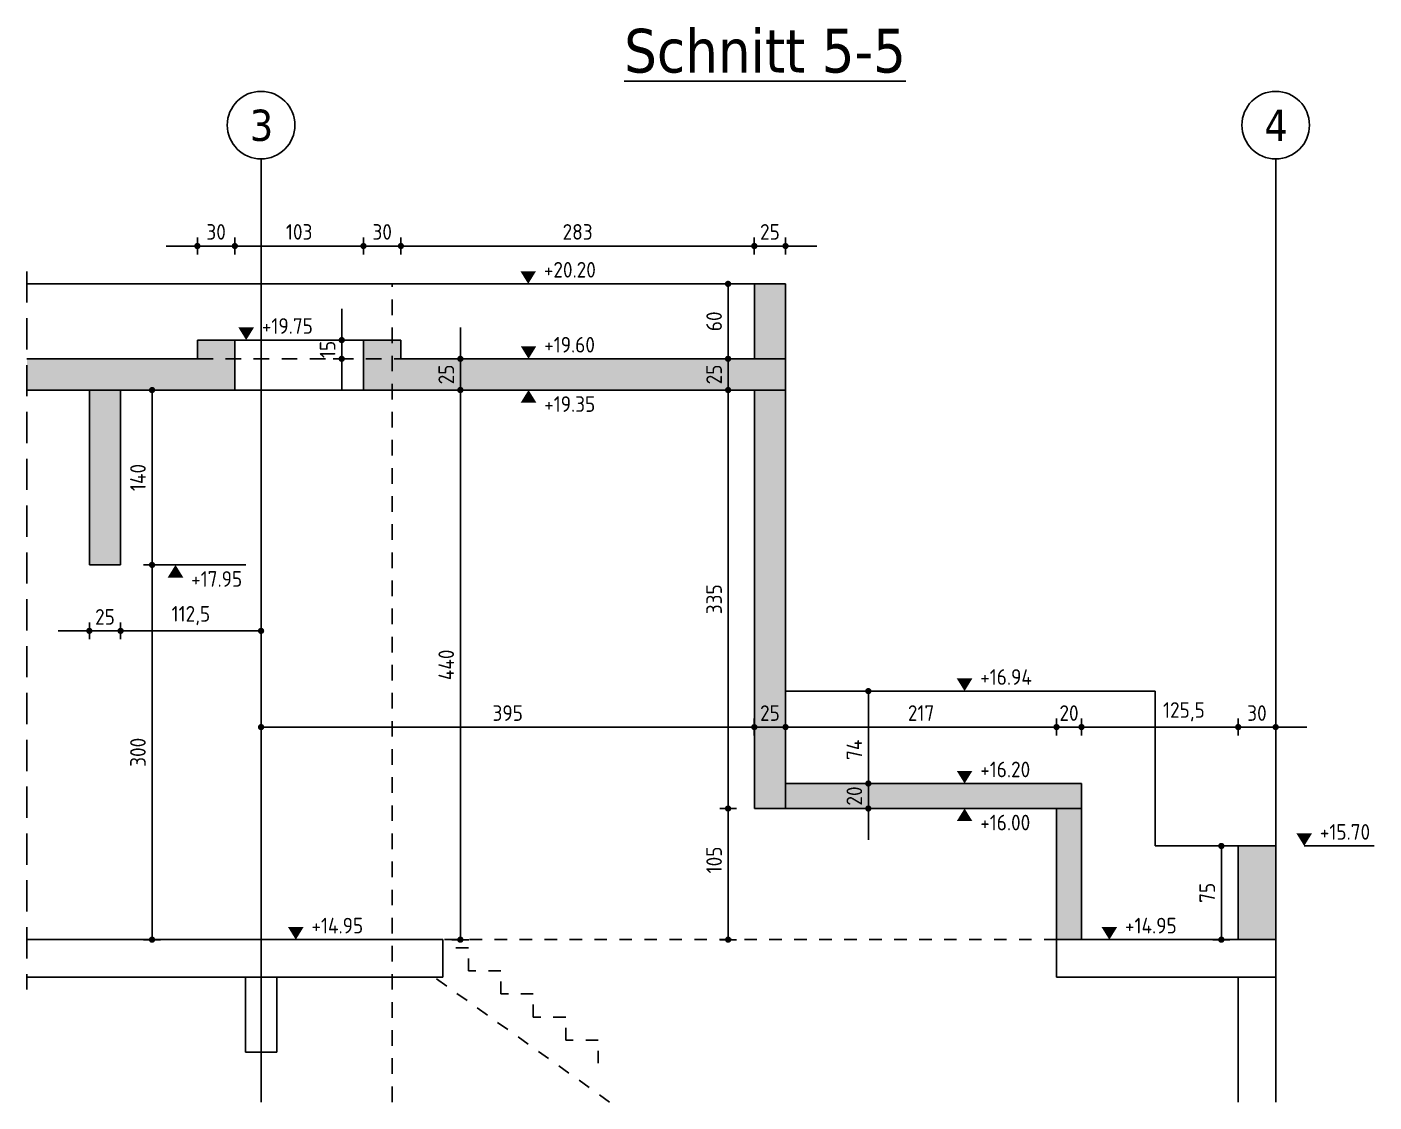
# Model space of a CAD drawing. Extents: x 21.6 to 105.5, y -19 to 78.7.
# Drawn here: x 82.36 to 93.14, y 34 to 42.61 of the extents above; entities that cross this region are included whole.
import ezdxf

# ---------------------------------------------------------------- set-up
doc = ezdxf.new("R2010")
doc.units = 0
doc.header["$LTSCALE"] = 0.5
for name, pattern in [('AUSGEZOGEN', [1000.01, 1000, 0.01]), ('DASHED', [0.75, 0.5, -0.25]), ('DOT', [0.175, 0.05, -0.125]), ('HIDDEN', [0.375, 0.25, -0.125]), ('PUNKT', [0.175, 0.05, -0.125])]:
    doc.linetypes.add(name, pattern=pattern)
for name, color, linetype in [('ACHSEN', 7, 'Continuous'), ('AFU', 7, 'Continuous'), ('BETON', 7, 'Continuous'), ('DRUEBER', 7, 'Continuous'), ('grau_mittel', 7, 'Continuous'), ('HILFE', 7, 'Continuous'), ('koten', 7, 'Continuous'), ('MASSE', 7, 'Continuous'), ('OBJEKT', 7, 'Continuous'), ('SFP_Achsen', 7, 'Continuous'), ('TEXT', 7, 'Continuous'), ('VERDECKT', 7, 'Continuous')]:
    doc.layers.add(name, color=color, linetype=linetype)
doc.styles.add('helv', font='tahoma.ttf')
doc.styles.add('txt', font='isocp.shx')
doc.linetypes.add('AFU_50K', pattern='A,0.15,["/",Standard,S=0.2,R=0,X=-0.01,Y=-0.1],0.07,["/",Standard,S=0.2,R=0,X=-0.01,Y=-0.1],0.15', length=0.37)
doc.dimstyles.new('DOT_I', dxfattribs={"dimscale": 0.5, "dimtxt": 0.25, "dimasz": 0.25, "dimexe": 0.1, "dimexo": 0.3, "dimgap": 0.1, "dimtad": 1, "dimdec": 3, "dimzin": 3, "dimtxsty": 'txt', "dimblk": 'DOT', "dimblk1": 'DOT', "dimblk2": 'DOT', "dimsah": 1, "dimcen": 0.1, "dimse1": 1, "dimse2": 1, "dimazin": 0, "dimtfac": 1, "dimtdec": 4, "dimtix": 1, "dimtmove": 2, "dimatfit": 3, "dimfxl": 0, "dimtvp": 1, "dimtolj": 1, "dimtzin": 0, "dimarcsym": 0})

# ---------------------------------------------------------------- blocks, each defined once
blk = doc.blocks.new('OKRD_O')
at = {"color": 0, "linetype": 'ByBlock'}
blk.add_solid([(-0.125, 0.202), (0.125, 0.202), (0, 0)], dxfattribs=at)
at = {"color": 0, "linetype": 'ByBlock', "style": 'txt'}
blk.add_attdef('OKRD', (0.25, 0.1), '', height=0.25, dxfattribs=at)
blk = doc.blocks.new('OKRD_U')
at = {"color": 0, "linetype": 'ByBlock'}
blk.add_solid([(-0.125, -0.202), (0.125, -0.202), (0, 0)], dxfattribs=at)
at = {"color": 0, "linetype": 'ByBlock', "style": 'txt'}
blk.add_attdef('OKRD', (0.25, -0.35), '', height=0.25, dxfattribs=at)
blk = doc.blocks.new('DOT')
at = {"layer": 'MASSE', "color": 7, "linetype": 'Continuous'}
for p, q in [((0, 0), (-1, 0)), ((0, 0.54), (0, -0.54))]:
    blk.add_line(p, q, dxfattribs=at)
at = {"layer": 'MASSE', "color": 7, "linetype": 'Continuous', "const_width": 0.2}
blk.add_lwpolyline([(-0.1, 0, 1), (0.1, 0, 1)], format="xyb", close=True, dxfattribs=at)
blk = doc.blocks.new('*D23')
at = {"layer": 'DEFPOINTS', "color": 0, "linetype": 'AUSGEZOGEN', "transparency": 16777216}
for p in [(88.181, 37.004), (88.181, 37.004), (88.431, 37.004)]:
    blk.add_point(p, dxfattribs=at)
at = {"layer": 'MASSE', "color": 0, "linetype": 'AUSGEZOGEN', "lineweight": -2, "transparency": 16777216}
for p, q in [((88.056, 37.004), (87.931, 37.004)), ((88.431, 37.004), (88.181, 37.004)), ((88.556, 37.004), (88.681, 37.004))]:
    blk.add_line(p, q, dxfattribs=at)
at = {"layer": 'MASSE', "color": 0, "linetype": 'AUSGEZOGEN', "lineweight": -2, "transparency": 16777216, "xscale": 0.125, "yscale": 0.125, "zscale": 0.125}
blk.add_blockref('DOT', (88.181, 37.004), dxfattribs=at)
at = {"layer": 'MASSE', "color": 0, "linetype": 'AUSGEZOGEN', "lineweight": -2, "transparency": 16777216, "xscale": 0.125, "yscale": 0.125, "zscale": 0.125, "rotation": 180}
blk.add_blockref('DOT', (88.431, 37.004), dxfattribs=at)
at = {"layer": 'MASSE', "color": 0, "linetype": 'AUSGEZOGEN', "transparency": 16777216, "insert": (88.306, 37.116), "char_height": 0.125, "attachment_point": 5, "style": 'txt'}
blk.add_mtext('\\A1;25', dxfattribs=at)
blk = doc.blocks.new('*D24')
at = {"layer": 'DEFPOINTS', "color": 0, "linetype": 'AUSGEZOGEN', "transparency": 16777216}
for p in [(84.231, 37.004), (88.181, 37.004), (88.181, 37.004)]:
    blk.add_point(p, dxfattribs=at)
at = {"layer": 'MASSE', "color": 0, "linetype": 'AUSGEZOGEN', "lineweight": -2, "transparency": 16777216}
blk.add_line((84.356, 37.004), (88.056, 37.004), dxfattribs=at)
at = {"layer": 'MASSE', "color": 0, "linetype": 'AUSGEZOGEN', "lineweight": -2, "transparency": 16777216, "xscale": 0.125, "yscale": 0.125, "zscale": 0.125, "rotation": 180}
blk.add_blockref('DOT', (84.231, 37.004), dxfattribs=at)
at = {"layer": 'MASSE', "color": 0, "linetype": 'AUSGEZOGEN', "lineweight": -2, "transparency": 16777216, "xscale": 0.125, "yscale": 0.125, "zscale": 0.125}
blk.add_blockref('DOT', (88.181, 37.004), dxfattribs=at)
at = {"layer": 'MASSE', "color": 0, "linetype": 'AUSGEZOGEN', "transparency": 16777216, "insert": (86.206, 37.116), "char_height": 0.125, "attachment_point": 5, "style": 'txt'}
blk.add_mtext('\\A1;395', dxfattribs=at)
blk = doc.blocks.new('*D25')
at = {"layer": 'DEFPOINTS', "color": 0, "linetype": 'AUSGEZOGEN', "transparency": 16777216}
for p in [(92.056, 37.004), (92.056, 37.004), (92.356, 37.004)]:
    blk.add_point(p, dxfattribs=at)
at = {"layer": 'MASSE', "color": 0, "linetype": 'AUSGEZOGEN', "lineweight": -2, "transparency": 16777216}
for p, q in [((91.931, 37.004), (91.806, 37.004)), ((92.356, 37.004), (92.056, 37.004)), ((92.481, 37.004), (92.606, 37.004))]:
    blk.add_line(p, q, dxfattribs=at)
at = {"layer": 'MASSE', "color": 0, "linetype": 'AUSGEZOGEN', "lineweight": -2, "transparency": 16777216, "xscale": 0.125, "yscale": 0.125, "zscale": 0.125}
blk.add_blockref('DOT', (92.056, 37.004), dxfattribs=at)
at = {"layer": 'MASSE', "color": 0, "linetype": 'AUSGEZOGEN', "lineweight": -2, "transparency": 16777216, "xscale": 0.125, "yscale": 0.125, "zscale": 0.125, "rotation": 180}
blk.add_blockref('DOT', (92.356, 37.004), dxfattribs=at)
at = {"layer": 'MASSE', "color": 0, "linetype": 'AUSGEZOGEN', "transparency": 16777216, "insert": (92.206, 37.116), "char_height": 0.125, "attachment_point": 5, "style": 'txt'}
blk.add_mtext('\\A1;30', dxfattribs=at)
blk = doc.blocks.new('*D26')
at = {"layer": 'DEFPOINTS', "color": 0, "linetype": 'AUSGEZOGEN', "transparency": 16777216}
for p in [(85.827, 39.952), (85.827, 39.952), (85.827, 39.702)]:
    blk.add_point(p, dxfattribs=at)
at = {"layer": 'MASSE', "color": 0, "linetype": 'AUSGEZOGEN', "lineweight": -2, "transparency": 16777216}
for p, q in [((85.827, 40.077), (85.827, 40.202)), ((85.827, 39.702), (85.827, 39.952)), ((85.827, 39.577), (85.827, 39.452))]:
    blk.add_line(p, q, dxfattribs=at)
at = {"layer": 'MASSE', "color": 0, "linetype": 'AUSGEZOGEN', "lineweight": -2, "transparency": 16777216, "xscale": 0.125, "yscale": 0.125, "zscale": 0.125}
for p, rotation in [((85.827, 39.952), 270), ((85.827, 39.702), 90)]:
    blk.add_blockref('DOT', p, dxfattribs=dict(at, rotation=rotation))
at = {"layer": 'MASSE', "color": 0, "linetype": 'AUSGEZOGEN', "transparency": 16777216, "insert": (85.714, 39.827), "char_height": 0.125, "attachment_point": 5, "rotation": 90, "style": 'txt'}
blk.add_mtext('\\A1;25', dxfattribs=at)
blk = doc.blocks.new('*D27')
at = {"layer": 'DEFPOINTS', "color": 0, "linetype": 'AUSGEZOGEN', "transparency": 16777216}
for p in [(85.827, 39.702), (85.827, 35.302), (85.827, 35.302)]:
    blk.add_point(p, dxfattribs=at)
at = {"layer": 'MASSE', "color": 0, "linetype": 'AUSGEZOGEN', "lineweight": -2, "transparency": 16777216}
blk.add_line((85.827, 39.577), (85.827, 35.427), dxfattribs=at)
at = {"layer": 'MASSE', "color": 0, "linetype": 'AUSGEZOGEN', "lineweight": -2, "transparency": 16777216, "xscale": 0.125, "yscale": 0.125, "zscale": 0.125}
for p, rotation in [((85.827, 39.702), 90), ((85.827, 35.302), 270)]:
    blk.add_blockref('DOT', p, dxfattribs=dict(at, rotation=rotation))
at = {"layer": 'MASSE', "color": 0, "linetype": 'AUSGEZOGEN', "transparency": 16777216, "insert": (85.714, 37.502), "char_height": 0.125, "attachment_point": 5, "rotation": 90, "style": 'txt'}
blk.add_mtext('\\A1;440', dxfattribs=at)
blk = doc.blocks.new('*D28')
at = {"layer": 'DEFPOINTS', "color": 0, "linetype": 'AUSGEZOGEN', "transparency": 16777216}
for p in [(87.971, 39.702), (87.971, 39.702), (87.971, 36.352)]:
    blk.add_point(p, dxfattribs=at)
at = {"layer": 'MASSE', "color": 0, "linetype": 'AUSGEZOGEN', "lineweight": -2, "transparency": 16777216}
blk.add_line((87.971, 36.477), (87.971, 39.577), dxfattribs=at)
at = {"layer": 'MASSE', "color": 0, "linetype": 'AUSGEZOGEN', "lineweight": -2, "transparency": 16777216, "xscale": 0.125, "yscale": 0.125, "zscale": 0.125}
for p, rotation in [((87.971, 39.702), 90), ((87.971, 36.352), 270)]:
    blk.add_blockref('DOT', p, dxfattribs=dict(at, rotation=rotation))
at = {"layer": 'MASSE', "color": 0, "linetype": 'AUSGEZOGEN', "transparency": 16777216, "insert": (87.859, 38.027), "char_height": 0.125, "attachment_point": 5, "rotation": 90, "style": 'txt'}
blk.add_mtext('\\A1;335', dxfattribs=at)
blk = doc.blocks.new('*D29')
at = {"layer": 'DEFPOINTS', "color": 0, "linetype": 'AUSGEZOGEN', "transparency": 16777216}
for p in [(87.971, 39.952), (87.971, 39.702), (87.971, 39.702)]:
    blk.add_point(p, dxfattribs=at)
at = {"layer": 'MASSE', "color": 0, "linetype": 'AUSGEZOGEN', "lineweight": -2, "transparency": 16777216}
for p, q in [((87.971, 40.077), (87.971, 40.202)), ((87.971, 39.952), (87.971, 39.702)), ((87.971, 39.577), (87.971, 39.452))]:
    blk.add_line(p, q, dxfattribs=at)
at = {"layer": 'MASSE', "color": 0, "linetype": 'AUSGEZOGEN', "lineweight": -2, "transparency": 16777216, "xscale": 0.125, "yscale": 0.125, "zscale": 0.125}
for p, rotation in [((87.971, 39.952), 270), ((87.971, 39.702), 90)]:
    blk.add_blockref('DOT', p, dxfattribs=dict(at, rotation=rotation))
at = {"layer": 'MASSE', "color": 0, "linetype": 'AUSGEZOGEN', "transparency": 16777216, "insert": (87.859, 39.827), "char_height": 0.125, "attachment_point": 5, "rotation": 90, "style": 'txt'}
blk.add_mtext('\\A1;25', dxfattribs=at)
blk = doc.blocks.new('*D30')
at = {"layer": 'DEFPOINTS', "color": 0, "linetype": 'AUSGEZOGEN', "transparency": 16777216}
for p in [(87.971, 40.552), (87.971, 40.552), (87.971, 39.952)]:
    blk.add_point(p, dxfattribs=at)
at = {"layer": 'MASSE', "color": 0, "linetype": 'AUSGEZOGEN', "lineweight": -2, "transparency": 16777216}
blk.add_line((87.971, 40.077), (87.971, 40.427), dxfattribs=at)
at = {"layer": 'MASSE', "color": 0, "linetype": 'AUSGEZOGEN', "lineweight": -2, "transparency": 16777216, "xscale": 0.125, "yscale": 0.125, "zscale": 0.125}
for p, rotation in [((87.971, 40.552), 90), ((87.971, 39.952), 270)]:
    blk.add_blockref('DOT', p, dxfattribs=dict(at, rotation=rotation))
at = {"layer": 'MASSE', "color": 0, "linetype": 'AUSGEZOGEN', "transparency": 16777216, "insert": (87.859, 40.252), "char_height": 0.125, "attachment_point": 5, "rotation": 90, "style": 'txt'}
blk.add_mtext('\\A1;60', dxfattribs=at)
blk = doc.blocks.new('*D31')
at = {"layer": 'DEFPOINTS', "color": 0, "linetype": 'AUSGEZOGEN', "transparency": 16777216}
for p in [(88.181, 40.855), (88.181, 40.855), (88.431, 40.855)]:
    blk.add_point(p, dxfattribs=at)
at = {"layer": 'MASSE', "color": 0, "linetype": 'AUSGEZOGEN', "lineweight": -2, "transparency": 16777216}
for p, q in [((88.056, 40.855), (87.931, 40.855)), ((88.431, 40.855), (88.181, 40.855)), ((88.556, 40.855), (88.681, 40.855))]:
    blk.add_line(p, q, dxfattribs=at)
at = {"layer": 'MASSE', "color": 0, "linetype": 'AUSGEZOGEN', "lineweight": -2, "transparency": 16777216, "xscale": 0.125, "yscale": 0.125, "zscale": 0.125}
blk.add_blockref('DOT', (88.181, 40.855), dxfattribs=at)
at = {"layer": 'MASSE', "color": 0, "linetype": 'AUSGEZOGEN', "lineweight": -2, "transparency": 16777216, "xscale": 0.125, "yscale": 0.125, "zscale": 0.125, "rotation": 180}
blk.add_blockref('DOT', (88.431, 40.855), dxfattribs=at)
at = {"layer": 'MASSE', "color": 0, "linetype": 'AUSGEZOGEN', "transparency": 16777216, "insert": (88.306, 40.968), "char_height": 0.125, "attachment_point": 5, "style": 'txt'}
blk.add_mtext('\\A1;25', dxfattribs=at)
blk = doc.blocks.new('*D32')
at = {"layer": 'DEFPOINTS', "color": 0, "linetype": 'AUSGEZOGEN', "transparency": 16777216}
for p in [(87.971, 36.352), (87.971, 36.352), (87.971, 35.302)]:
    blk.add_point(p, dxfattribs=at)
at = {"layer": 'MASSE', "color": 0, "linetype": 'AUSGEZOGEN', "lineweight": -2, "transparency": 16777216}
blk.add_line((87.971, 35.427), (87.971, 36.227), dxfattribs=at)
at = {"layer": 'MASSE', "color": 0, "linetype": 'AUSGEZOGEN', "lineweight": -2, "transparency": 16777216, "xscale": 0.125, "yscale": 0.125, "zscale": 0.125}
for p, rotation in [((87.971, 36.352), 90), ((87.971, 35.302), 270)]:
    blk.add_blockref('DOT', p, dxfattribs=dict(at, rotation=rotation))
at = {"layer": 'MASSE', "color": 0, "linetype": 'AUSGEZOGEN', "transparency": 16777216, "insert": (87.859, 35.94), "char_height": 0.125, "attachment_point": 5, "rotation": 90, "style": 'txt'}
blk.add_mtext('\\A1;105', dxfattribs=at)
blk = doc.blocks.new('*D33')
at = {"layer": 'DEFPOINTS', "color": 0, "linetype": 'AUSGEZOGEN', "transparency": 16777216}
for p in [(89.094, 36.552), (89.094, 36.552), (89.094, 36.352)]:
    blk.add_point(p, dxfattribs=at)
at = {"layer": 'MASSE', "color": 0, "linetype": 'AUSGEZOGEN', "lineweight": -2, "transparency": 16777216}
for p, q in [((89.094, 36.677), (89.094, 36.802)), ((89.094, 36.352), (89.094, 36.552)), ((89.094, 36.227), (89.094, 36.102))]:
    blk.add_line(p, q, dxfattribs=at)
at = {"layer": 'MASSE', "color": 0, "linetype": 'AUSGEZOGEN', "lineweight": -2, "transparency": 16777216, "xscale": 0.125, "yscale": 0.125, "zscale": 0.125}
for p, rotation in [((89.094, 36.552), 270), ((89.094, 36.352), 90)]:
    blk.add_blockref('DOT', p, dxfattribs=dict(at, rotation=rotation))
at = {"layer": 'MASSE', "color": 0, "linetype": 'AUSGEZOGEN', "transparency": 16777216, "insert": (88.982, 36.452), "char_height": 0.125, "attachment_point": 5, "rotation": 90, "style": 'txt'}
blk.add_mtext('\\A1;20', dxfattribs=at)
blk = doc.blocks.new('*D34')
at = {"layer": 'DEFPOINTS', "color": 0, "linetype": 'AUSGEZOGEN', "transparency": 16777216}
for p in [(88.431, 37.004), (88.431, 37.004), (90.601, 37.004)]:
    blk.add_point(p, dxfattribs=at)
at = {"layer": 'MASSE', "color": 0, "linetype": 'AUSGEZOGEN', "lineweight": -2, "transparency": 16777216}
blk.add_line((90.476, 37.004), (88.556, 37.004), dxfattribs=at)
at = {"layer": 'MASSE', "color": 0, "linetype": 'AUSGEZOGEN', "lineweight": -2, "transparency": 16777216, "xscale": 0.125, "yscale": 0.125, "zscale": 0.125, "rotation": 180}
blk.add_blockref('DOT', (88.431, 37.004), dxfattribs=at)
at = {"layer": 'MASSE', "color": 0, "linetype": 'AUSGEZOGEN', "lineweight": -2, "transparency": 16777216, "xscale": 0.125, "yscale": 0.125, "zscale": 0.125}
blk.add_blockref('DOT', (90.601, 37.004), dxfattribs=at)
at = {"layer": 'MASSE', "color": 0, "linetype": 'AUSGEZOGEN', "transparency": 16777216, "insert": (89.516, 37.116), "char_height": 0.125, "attachment_point": 5, "style": 'txt'}
blk.add_mtext('\\A1;217', dxfattribs=at)
blk = doc.blocks.new('*D35')
at = {"layer": 'DEFPOINTS', "color": 0, "linetype": 'AUSGEZOGEN', "transparency": 16777216}
for p in [(90.601, 37.004), (90.801, 37.004), (90.801, 37.004)]:
    blk.add_point(p, dxfattribs=at)
at = {"layer": 'MASSE', "color": 0, "linetype": 'AUSGEZOGEN', "lineweight": -2, "transparency": 16777216}
for p, q in [((90.476, 37.004), (90.351, 37.004)), ((90.601, 37.004), (90.801, 37.004)), ((90.926, 37.004), (91.051, 37.004))]:
    blk.add_line(p, q, dxfattribs=at)
at = {"layer": 'MASSE', "color": 0, "linetype": 'AUSGEZOGEN', "lineweight": -2, "transparency": 16777216, "xscale": 0.125, "yscale": 0.125, "zscale": 0.125}
blk.add_blockref('DOT', (90.601, 37.004), dxfattribs=at)
at = {"layer": 'MASSE', "color": 0, "linetype": 'AUSGEZOGEN', "lineweight": -2, "transparency": 16777216, "xscale": 0.125, "yscale": 0.125, "zscale": 0.125, "rotation": 180}
blk.add_blockref('DOT', (90.801, 37.004), dxfattribs=at)
at = {"layer": 'MASSE', "color": 0, "linetype": 'AUSGEZOGEN', "transparency": 16777216, "insert": (90.701, 37.116), "char_height": 0.125, "attachment_point": 5, "style": 'txt'}
blk.add_mtext('\\A1;20', dxfattribs=at)
blk = doc.blocks.new('*D36')
at = {"layer": 'DEFPOINTS', "color": 0, "linetype": 'AUSGEZOGEN', "transparency": 16777216}
for p in [(90.801, 37.004), (92.056, 37.004), (92.056, 37.004)]:
    blk.add_point(p, dxfattribs=at)
at = {"layer": 'MASSE', "color": 0, "linetype": 'AUSGEZOGEN', "lineweight": -2, "transparency": 16777216}
blk.add_line((90.926, 37.004), (91.931, 37.004), dxfattribs=at)
at = {"layer": 'MASSE', "color": 0, "linetype": 'AUSGEZOGEN', "lineweight": -2, "transparency": 16777216, "xscale": 0.125, "yscale": 0.125, "zscale": 0.125, "rotation": 180}
blk.add_blockref('DOT', (90.801, 37.004), dxfattribs=at)
at = {"layer": 'MASSE', "color": 0, "linetype": 'AUSGEZOGEN', "lineweight": -2, "transparency": 16777216, "xscale": 0.125, "yscale": 0.125, "zscale": 0.125}
blk.add_blockref('DOT', (92.056, 37.004), dxfattribs=at)
at = {"layer": 'MASSE', "color": 0, "linetype": 'AUSGEZOGEN', "transparency": 16777216, "insert": (91.621, 37.126), "char_height": 0.125, "attachment_point": 5, "style": 'txt'}
blk.add_mtext('\\A1;125,5', dxfattribs=at)
blk = doc.blocks.new('*D37')
at = {"layer": 'DEFPOINTS', "color": 0, "linetype": 'AUSGEZOGEN', "transparency": 16777216}
for p in [(91.921, 36.052), (91.921, 36.052), (91.921, 35.302)]:
    blk.add_point(p, dxfattribs=at)
at = {"layer": 'MASSE', "color": 0, "linetype": 'AUSGEZOGEN', "lineweight": -2, "transparency": 16777216}
blk.add_line((91.921, 35.427), (91.921, 35.927), dxfattribs=at)
at = {"layer": 'MASSE', "color": 0, "linetype": 'AUSGEZOGEN', "lineweight": -2, "transparency": 16777216, "xscale": 0.125, "yscale": 0.125, "zscale": 0.125}
for p, rotation in [((91.921, 36.052), 90), ((91.921, 35.302), 270)]:
    blk.add_blockref('DOT', p, dxfattribs=dict(at, rotation=rotation))
at = {"layer": 'MASSE', "color": 0, "linetype": 'AUSGEZOGEN', "transparency": 16777216, "insert": (91.808, 35.677), "char_height": 0.125, "attachment_point": 5, "rotation": 90, "style": 'txt'}
blk.add_mtext('\\A1;75', dxfattribs=at)
blk = doc.blocks.new('*D38')
at = {"layer": 'DEFPOINTS', "color": 0, "linetype": 'AUSGEZOGEN', "transparency": 16777216}
for p in [(89.094, 37.292), (89.094, 36.552), (89.094, 36.552)]:
    blk.add_point(p, dxfattribs=at)
at = {"layer": 'MASSE', "color": 0, "linetype": 'AUSGEZOGEN', "lineweight": -2, "transparency": 16777216}
blk.add_line((89.094, 37.167), (89.094, 36.677), dxfattribs=at)
at = {"layer": 'MASSE', "color": 0, "linetype": 'AUSGEZOGEN', "lineweight": -2, "transparency": 16777216, "xscale": 0.125, "yscale": 0.125, "zscale": 0.125}
for p, rotation in [((89.094, 37.292), 90), ((89.094, 36.552), 270)]:
    blk.add_blockref('DOT', p, dxfattribs=dict(at, rotation=rotation))
at = {"layer": 'MASSE', "color": 0, "linetype": 'AUSGEZOGEN', "transparency": 16777216, "insert": (88.982, 36.822), "char_height": 0.125, "attachment_point": 5, "rotation": 90, "style": 'txt'}
blk.add_mtext('\\A1;74', dxfattribs=at)
blk = doc.blocks.new('*D39')
at = {"layer": 'DEFPOINTS', "color": 0, "linetype": 'AUSGEZOGEN', "transparency": 16777216}
for p in [(84.877, 40.102), (84.877, 40.102), (84.877, 39.952)]:
    blk.add_point(p, dxfattribs=at)
at = {"layer": 'MASSE', "color": 0, "linetype": 'AUSGEZOGEN', "lineweight": -2, "transparency": 16777216}
for p, q in [((84.877, 40.227), (84.877, 40.352)), ((84.877, 39.952), (84.877, 40.102)), ((84.877, 39.827), (84.877, 39.702))]:
    blk.add_line(p, q, dxfattribs=at)
at = {"layer": 'MASSE', "color": 0, "linetype": 'AUSGEZOGEN', "lineweight": -2, "transparency": 16777216, "xscale": 0.125, "yscale": 0.125, "zscale": 0.125}
for p, rotation in [((84.877, 40.102), 270), ((84.877, 39.952), 90)]:
    blk.add_blockref('DOT', p, dxfattribs=dict(at, rotation=rotation))
at = {"layer": 'MASSE', "color": 0, "linetype": 'AUSGEZOGEN', "transparency": 16777216, "insert": (84.764, 40.027), "char_height": 0.125, "attachment_point": 5, "rotation": 90, "style": 'txt'}
blk.add_mtext('\\A1;15', dxfattribs=at)
blk = doc.blocks.new('*D40')
at = {"layer": 'DEFPOINTS', "color": 0, "linetype": 'AUSGEZOGEN', "transparency": 16777216}
for p in [(83.721, 40.855), (83.721, 40.855), (84.021, 40.855)]:
    blk.add_point(p, dxfattribs=at)
at = {"layer": 'MASSE', "color": 0, "linetype": 'AUSGEZOGEN', "lineweight": -2, "transparency": 16777216}
for p, q in [((83.596, 40.855), (83.471, 40.855)), ((84.021, 40.855), (83.721, 40.855)), ((84.146, 40.855), (84.271, 40.855))]:
    blk.add_line(p, q, dxfattribs=at)
at = {"layer": 'MASSE', "color": 0, "linetype": 'AUSGEZOGEN', "lineweight": -2, "transparency": 16777216, "xscale": 0.125, "yscale": 0.125, "zscale": 0.125}
blk.add_blockref('DOT', (83.721, 40.855), dxfattribs=at)
at = {"layer": 'MASSE', "color": 0, "linetype": 'AUSGEZOGEN', "lineweight": -2, "transparency": 16777216, "xscale": 0.125, "yscale": 0.125, "zscale": 0.125, "rotation": 180}
blk.add_blockref('DOT', (84.021, 40.855), dxfattribs=at)
at = {"layer": 'MASSE', "color": 0, "linetype": 'AUSGEZOGEN', "transparency": 16777216, "insert": (83.871, 40.968), "char_height": 0.125, "attachment_point": 5, "style": 'txt'}
blk.add_mtext('\\A1;30', dxfattribs=at)
blk = doc.blocks.new('*D41')
at = {"layer": 'DEFPOINTS', "color": 0, "linetype": 'AUSGEZOGEN', "transparency": 16777216}
for p in [(84.021, 40.855), (85.051, 40.855), (85.051, 40.855)]:
    blk.add_point(p, dxfattribs=at)
at = {"layer": 'MASSE', "color": 0, "linetype": 'AUSGEZOGEN', "lineweight": -2, "transparency": 16777216}
blk.add_line((84.146, 40.855), (84.926, 40.855), dxfattribs=at)
at = {"layer": 'MASSE', "color": 0, "linetype": 'AUSGEZOGEN', "lineweight": -2, "transparency": 16777216, "xscale": 0.125, "yscale": 0.125, "zscale": 0.125, "rotation": 180}
blk.add_blockref('DOT', (84.021, 40.855), dxfattribs=at)
at = {"layer": 'MASSE', "color": 0, "linetype": 'AUSGEZOGEN', "lineweight": -2, "transparency": 16777216, "xscale": 0.125, "yscale": 0.125, "zscale": 0.125}
blk.add_blockref('DOT', (85.051, 40.855), dxfattribs=at)
at = {"layer": 'MASSE', "color": 0, "linetype": 'AUSGEZOGEN', "transparency": 16777216, "insert": (84.536, 40.968), "char_height": 0.125, "attachment_point": 5, "style": 'txt'}
blk.add_mtext('\\A1;103', dxfattribs=at)
blk = doc.blocks.new('*D42')
at = {"layer": 'DEFPOINTS', "color": 0, "linetype": 'AUSGEZOGEN', "transparency": 16777216}
for p in [(85.051, 40.855), (85.351, 40.855), (85.351, 40.855)]:
    blk.add_point(p, dxfattribs=at)
at = {"layer": 'MASSE', "color": 0, "linetype": 'AUSGEZOGEN', "lineweight": -2, "transparency": 16777216}
for p, q in [((84.926, 40.855), (84.801, 40.855)), ((85.051, 40.855), (85.351, 40.855)), ((85.476, 40.855), (85.601, 40.855))]:
    blk.add_line(p, q, dxfattribs=at)
at = {"layer": 'MASSE', "color": 0, "linetype": 'AUSGEZOGEN', "lineweight": -2, "transparency": 16777216, "xscale": 0.125, "yscale": 0.125, "zscale": 0.125}
blk.add_blockref('DOT', (85.051, 40.855), dxfattribs=at)
at = {"layer": 'MASSE', "color": 0, "linetype": 'AUSGEZOGEN', "lineweight": -2, "transparency": 16777216, "xscale": 0.125, "yscale": 0.125, "zscale": 0.125, "rotation": 180}
blk.add_blockref('DOT', (85.351, 40.855), dxfattribs=at)
at = {"layer": 'MASSE', "color": 0, "linetype": 'AUSGEZOGEN', "transparency": 16777216, "insert": (85.201, 40.968), "char_height": 0.125, "attachment_point": 5, "style": 'txt'}
blk.add_mtext('\\A1;30', dxfattribs=at)
blk = doc.blocks.new('*D43')
at = {"layer": 'DEFPOINTS', "color": 0, "linetype": 'AUSGEZOGEN', "transparency": 16777216}
for p in [(85.351, 40.855), (88.181, 40.855), (88.181, 40.855)]:
    blk.add_point(p, dxfattribs=at)
at = {"layer": 'MASSE', "color": 0, "linetype": 'AUSGEZOGEN', "lineweight": -2, "transparency": 16777216}
blk.add_line((85.476, 40.855), (88.056, 40.855), dxfattribs=at)
at = {"layer": 'MASSE', "color": 0, "linetype": 'AUSGEZOGEN', "lineweight": -2, "transparency": 16777216, "xscale": 0.125, "yscale": 0.125, "zscale": 0.125, "rotation": 180}
blk.add_blockref('DOT', (85.351, 40.855), dxfattribs=at)
at = {"layer": 'MASSE', "color": 0, "linetype": 'AUSGEZOGEN', "lineweight": -2, "transparency": 16777216, "xscale": 0.125, "yscale": 0.125, "zscale": 0.125}
blk.add_blockref('DOT', (88.181, 40.855), dxfattribs=at)
at = {"layer": 'MASSE', "color": 0, "linetype": 'AUSGEZOGEN', "transparency": 16777216, "insert": (86.766, 40.968), "char_height": 0.125, "attachment_point": 5, "style": 'txt'}
blk.add_mtext('\\A1;283', dxfattribs=at)
blk = doc.blocks.new('*D44')
at = {"layer": 'DEFPOINTS', "color": 0, "linetype": 'AUSGEZOGEN', "transparency": 16777216}
for p in [(83.358, 39.702), (83.358, 39.702), (83.358, 38.302)]:
    blk.add_point(p, dxfattribs=at)
at = {"layer": 'MASSE', "color": 0, "linetype": 'AUSGEZOGEN', "lineweight": -2, "transparency": 16777216}
blk.add_line((83.358, 38.427), (83.358, 39.577), dxfattribs=at)
at = {"layer": 'MASSE', "color": 0, "linetype": 'AUSGEZOGEN', "lineweight": -2, "transparency": 16777216, "xscale": 0.125, "yscale": 0.125, "zscale": 0.125}
for p, rotation in [((83.358, 39.702), 90), ((83.358, 38.302), 270)]:
    blk.add_blockref('DOT', p, dxfattribs=dict(at, rotation=rotation))
at = {"layer": 'MASSE', "color": 0, "linetype": 'AUSGEZOGEN', "transparency": 16777216, "insert": (83.245, 39.002), "char_height": 0.125, "attachment_point": 5, "rotation": 90, "style": 'txt'}
blk.add_mtext('\\A1;140', dxfattribs=at)
blk = doc.blocks.new('*D45')
at = {"layer": 'DEFPOINTS', "color": 0, "linetype": 'AUSGEZOGEN', "transparency": 16777216}
for p in [(83.358, 38.302), (83.358, 35.302), (83.358, 35.302)]:
    blk.add_point(p, dxfattribs=at)
at = {"layer": 'MASSE', "color": 0, "linetype": 'AUSGEZOGEN', "lineweight": -2, "transparency": 16777216}
blk.add_line((83.358, 38.177), (83.358, 35.427), dxfattribs=at)
at = {"layer": 'MASSE', "color": 0, "linetype": 'AUSGEZOGEN', "lineweight": -2, "transparency": 16777216, "xscale": 0.125, "yscale": 0.125, "zscale": 0.125}
for p, rotation in [((83.358, 38.302), 90), ((83.358, 35.302), 270)]:
    blk.add_blockref('DOT', p, dxfattribs=dict(at, rotation=rotation))
at = {"layer": 'MASSE', "color": 0, "linetype": 'AUSGEZOGEN', "transparency": 16777216, "insert": (83.245, 36.802), "char_height": 0.125, "attachment_point": 5, "rotation": 90, "style": 'txt'}
blk.add_mtext('\\A1;300', dxfattribs=at)
blk = doc.blocks.new('*D46')
at = {"layer": 'DEFPOINTS', "color": 0, "linetype": 'AUSGEZOGEN', "transparency": 16777216}
for p in [(82.856, 37.774), (82.856, 37.774), (83.106, 37.774)]:
    blk.add_point(p, dxfattribs=at)
at = {"layer": 'MASSE', "color": 0, "linetype": 'AUSGEZOGEN', "lineweight": -2, "transparency": 16777216}
for p, q in [((82.731, 37.774), (82.606, 37.774)), ((83.106, 37.774), (82.856, 37.774)), ((83.231, 37.774), (83.356, 37.774))]:
    blk.add_line(p, q, dxfattribs=at)
at = {"layer": 'MASSE', "color": 0, "linetype": 'AUSGEZOGEN', "lineweight": -2, "transparency": 16777216, "xscale": 0.125, "yscale": 0.125, "zscale": 0.125}
blk.add_blockref('DOT', (82.856, 37.774), dxfattribs=at)
at = {"layer": 'MASSE', "color": 0, "linetype": 'AUSGEZOGEN', "lineweight": -2, "transparency": 16777216, "xscale": 0.125, "yscale": 0.125, "zscale": 0.125, "rotation": 180}
blk.add_blockref('DOT', (83.106, 37.774), dxfattribs=at)
at = {"layer": 'MASSE', "color": 0, "linetype": 'AUSGEZOGEN', "transparency": 16777216, "insert": (82.981, 37.886), "char_height": 0.125, "attachment_point": 5, "style": 'txt'}
blk.add_mtext('\\A1;25', dxfattribs=at)
blk = doc.blocks.new('*D47')
at = {"layer": 'DEFPOINTS', "color": 0, "linetype": 'AUSGEZOGEN', "transparency": 16777216}
for p in [(83.106, 37.774), (84.231, 37.774), (84.231, 37.774)]:
    blk.add_point(p, dxfattribs=at)
at = {"layer": 'MASSE', "color": 0, "linetype": 'AUSGEZOGEN', "lineweight": -2, "transparency": 16777216}
blk.add_line((83.231, 37.774), (84.106, 37.774), dxfattribs=at)
at = {"layer": 'MASSE', "color": 0, "linetype": 'AUSGEZOGEN', "lineweight": -2, "transparency": 16777216, "xscale": 0.125, "yscale": 0.125, "zscale": 0.125, "rotation": 180}
blk.add_blockref('DOT', (83.106, 37.774), dxfattribs=at)
at = {"layer": 'MASSE', "color": 0, "linetype": 'AUSGEZOGEN', "lineweight": -2, "transparency": 16777216, "xscale": 0.125, "yscale": 0.125, "zscale": 0.125}
blk.add_blockref('DOT', (84.231, 37.774), dxfattribs=at)
at = {"layer": 'MASSE', "color": 0, "linetype": 'AUSGEZOGEN', "transparency": 16777216, "insert": (83.669, 37.896), "char_height": 0.125, "attachment_point": 5, "style": 'txt'}
blk.add_mtext('\\A1;112,5', dxfattribs=at)

msp = doc.modelspace()

# ---------------------------------------------------------------- hatches: boundary and pattern name
at = {"layer": 'grau_mittel'}
h = msp.add_hatch(color=61, dxfattribs=at)
h.paths.add_polyline_path([(88.4312, 39.7022), (88.1812, 39.7022), (88.1812, 36.3522), (88.4312, 36.3522), (88.4312, 36.5522)])
h.paths.add_polyline_path([(88.1812, 39.9522), (85.3512, 39.9522), (85.3512, 40.1022), (85.0512, 40.1022), (85.0512, 39.7022), (88.1812, 39.7022), (88.4312, 39.7022), (88.4312, 39.9522)])
h.paths.add_polyline_path([(88.4312, 39.9522), (88.4312, 40.5522), (88.1812, 40.5522), (88.1812, 39.9522)])
h.paths.add_polyline_path([(84.0212, 39.7022), (84.0212, 40.1022), (83.7212, 40.1022), (83.7212, 39.9522), (82.3562, 39.9522), (82.3562, 39.7022)])
msp.add_hatch(color=61, dxfattribs=at).paths.add_polyline_path([(82.8562, 38.3022), (83.1062, 38.3022), (83.1062, 39.7022), (82.8562, 39.7022)])
h = msp.add_hatch(color=61, dxfattribs=at)
h.paths.add_polyline_path([(92.3562, 36.0522), (92.0562, 36.0522), (92.0562, 35.3022), (92.3562, 35.3022)])
h.paths.add_polyline_path([(88.4312, 36.5522), (88.4312, 36.3522), (90.6012, 36.3522), (90.6012, 35.3022), (90.8012, 35.3022), (90.8012, 36.5522)])

# ---------------------------------------------------------------- linework, layer by layer
at = {"layer": 'ACHSEN', "color": 140, "linetype": 'AUSGEZOGEN'}
for p, q in [((84.2312, 41.5522), (84.2312, 34.0022)), ((92.3562, 41.5522), (92.3562, 34.0022))]:
    msp.add_line(p, q, dxfattribs=at)
at = {"layer": 'AFU', "color": 8, "linetype": 'AFU_50K'}
for p, q in [((88.1812, 39.9522), (88.4312, 39.9522)), ((82.8562, 39.7022), (83.1062, 39.7022)), ((88.1812, 39.7022), (88.4312, 39.7022)), ((88.4312, 36.5522), (88.4312, 36.3522)), ((90.6012, 36.3522), (90.8012, 36.3522)), ((90.8012, 35.3022), (90.6012, 35.3022)), ((92.0562, 35.3022), (92.3562, 35.3022)), ((84.1062, 35.0022), (84.3562, 35.0022)), ((92.0562, 35.0022), (92.3562, 35.0022))]:
    msp.add_line(p, q, dxfattribs=at)
at = {"layer": 'BETON', "color": 6, "linetype": 'AUSGEZOGEN'}
for p, q in [((88.4312, 40.5522), (88.1812, 40.5522)), ((88.1812, 40.5522), (88.1812, 39.9522)), ((88.4312, 36.5522), (88.4312, 40.5522)), ((83.7212, 40.1022), (83.7212, 39.9522)), ((84.0212, 40.1022), (83.7212, 40.1022)), ((84.0212, 39.7022), (84.0212, 40.1022)), ((85.0512, 39.7022), (85.0512, 40.1022)), ((85.0512, 40.1022), (85.3512, 40.1022)), ((85.3512, 40.1022), (85.3512, 39.9522)), ((83.7212, 39.9522), (82.3562, 39.9522)), ((88.1812, 39.9522), (85.3512, 39.9522)), ((82.8562, 39.7022), (82.3562, 39.7022)), ((82.8562, 38.3022), (82.8562, 39.7022)), ((84.0212, 39.7022), (83.1062, 39.7022)), ((83.1062, 38.3022), (83.1062, 39.7022)), ((88.1812, 39.7022), (85.0512, 39.7022)), ((88.1812, 36.3522), (88.1812, 39.7022)), ((83.1062, 38.3022), (82.8562, 38.3022)), ((90.8012, 36.5522), (88.4312, 36.5522)), ((90.8012, 35.3022), (90.8012, 36.5522)), ((88.1812, 36.3522), (90.6012, 36.3522)), ((90.6012, 36.3522), (90.6012, 35.0022)), ((92.0562, 35.3022), (92.0562, 36.0522)), ((92.0562, 36.0522), (92.3562, 36.0522)), ((92.3562, 34.0022), (92.3562, 36.0522)), ((85.6862, 35.3022), (82.3562, 35.3022)), ((85.6862, 35.3022), (85.6862, 35.0022)), ((92.0562, 35.3022), (90.8012, 35.3022)), ((82.3562, 35.0022), (84.1062, 35.0022)), ((84.1062, 34.4022), (84.1062, 35.0022)), ((84.3562, 34.4022), (84.3562, 35.0022)), ((85.6862, 35.0022), (84.3562, 35.0022)), ((90.6012, 35.0022), (92.0562, 35.0022)), ((92.0562, 34.0022), (92.0562, 35.0022)), ((84.3562, 34.4022), (84.1062, 34.4022))]:
    msp.add_line(p, q, dxfattribs=at)
at = {"layer": 'DRUEBER', "color": 7, "linetype": 'PUNKT'}
for p, q in [((85.8912, 35.2372), (85.6862, 35.2372)), ((85.8912, 35.0522), (85.8912, 35.2372)), ((87.0219, 34.0022), (85.6165, 35.0022)), ((86.1512, 35.0522), (85.8912, 35.0522)), ((86.1512, 34.8672), (86.1512, 35.0522)), ((86.4112, 34.8672), (86.1512, 34.8672)), ((86.4112, 34.6822), (86.4112, 34.8672)), ((86.6712, 34.6822), (86.4112, 34.6822)), ((86.6712, 34.4972), (86.6712, 34.6822)), ((86.9312, 34.4972), (86.6712, 34.4972)), ((86.9312, 34.3122), (86.9312, 34.4972))]:
    msp.add_line(p, q, dxfattribs=at)
at = {"layer": 'HILFE', "color": 102, "linetype": 'DASHED'}
msp.add_line((82.3562, 40.6522), (82.3562, 34.9022), dxfattribs=at)
at = {"layer": 'HILFE', "color": 102, "linetype": 'AUSGEZOGEN'}
for p, q in [((83.3578, 38.3022), (84.109, 38.3022)), ((93.1438, 36.0522), (92.5844, 36.0522))]:
    msp.add_line(p, q, dxfattribs=at)
at = {"layer": 'HILFE', "color": 102, "linetype": 'DOT'}
msp.add_line((90.6012, 35.3022), (85.6862, 35.3022), dxfattribs=at)
at = {"layer": 'OBJEKT', "color": 7, "linetype": 'AUSGEZOGEN'}
for p, q in [((88.1812, 40.5522), (82.3562, 40.5522)), ((84.0212, 40.1022), (85.0512, 40.1022)), ((84.0212, 39.7022), (85.0512, 39.7022)), ((91.3912, 37.2922), (88.4312, 37.2922)), ((91.3912, 36.0522), (91.3912, 37.2922)), ((92.0562, 36.0522), (91.3912, 36.0522))]:
    msp.add_line(p, q, dxfattribs=at)
at = {"layer": 'SFP_Achsen', "color": 7, "linetype": 'AUSGEZOGEN'}
for centre in [(84.2312, 41.8227), (92.3562, 41.8227)]:
    msp.add_circle(centre, 0.2705, dxfattribs=at)
at = {"layer": 'VERDECKT', "color": 7, "linetype": 'HIDDEN'}
for p, q in [((85.2812, 34.0022), (85.2812, 40.5522)), ((83.7212, 39.9522), (85.3512, 39.9522))]:
    msp.add_line(p, q, dxfattribs=at)

# ---------------------------------------------------------------- block references
at = {"layer": 'koten', "color": 7, "linetype": 'AUSGEZOGEN'}
ref = msp.add_blockref('OKRD_O', (86.3703, 40.5522), dxfattribs=dict(at, xscale=0.5, yscale=0.5, zscale=0.5))
ref.add_attrib('OKRD', '+20.20', (86.4953, 40.6022), dxfattribs={"height": 0.125, "style": 'txt'})
ref = msp.add_blockref('OKRD_O', (84.112, 40.1022), dxfattribs=dict(at, xscale=0.5, yscale=0.5, zscale=0.5))
ref.add_attrib('OKRD', '+19.75', (84.237, 40.1522), dxfattribs={"height": 0.125, "style": 'txt'})
ref = msp.add_blockref('OKRD_O', (86.373, 39.9522), dxfattribs=dict(at, xscale=0.5, yscale=0.5, zscale=0.5))
ref.add_attrib('OKRD', '+19.60', (86.498, 40.0022), dxfattribs={"height": 0.125, "style": 'txt'})
ref = msp.add_blockref('OKRD_U', (86.373, 39.7022), dxfattribs=dict(at, xscale=0.5, yscale=0.5, zscale=0.5))
ref.add_attrib('OKRD', '+19.35', (86.498, 39.5272), dxfattribs={"height": 0.125, "style": 'txt'})
ref = msp.add_blockref('OKRD_U', (83.5459, 38.3022), dxfattribs=dict(at, xscale=0.5, yscale=0.5, zscale=0.5))
ref.add_attrib('OKRD', '+17.95', (83.6709, 38.1272), dxfattribs={"height": 0.125, "style": 'txt'})
ref = msp.add_blockref('OKRD_O', (89.8647, 37.2922), dxfattribs=dict(at, xscale=0.5, yscale=0.5, zscale=0.5))
ref.add_attrib('OKRD', '+16.94', (89.9897, 37.3422), dxfattribs={"height": 0.125, "style": 'txt'})
ref = msp.add_blockref('OKRD_O', (89.8647, 36.5522), dxfattribs=dict(at, xscale=0.5, yscale=0.5, zscale=0.5))
ref.add_attrib('OKRD', '+16.20', (89.9897, 36.6022), dxfattribs={"height": 0.125, "style": 'txt'})
ref = msp.add_blockref('OKRD_U', (89.8647, 36.3522), dxfattribs=dict(at, xscale=0.5, yscale=0.5, zscale=0.5))
ref.add_attrib('OKRD', '+16.00', (89.9897, 36.1772), dxfattribs={"height": 0.125, "style": 'txt'})
ref = msp.add_blockref('OKRD_O', (92.5844, 36.0522), dxfattribs=dict(at, xscale=0.5, yscale=0.5, zscale=0.5))
ref.add_attrib('OKRD', '+15.70', (92.7094, 36.1022), dxfattribs={"height": 0.125, "style": 'txt'})
ref = msp.add_blockref('OKRD_O', (84.5092, 35.3022), dxfattribs=dict(at, xscale=0.5, yscale=0.5, zscale=0.5))
ref.add_attrib('OKRD', '+14.95', (84.6342, 35.3522), dxfattribs={"height": 0.125, "style": 'txt'})
ref = msp.add_blockref('OKRD_O', (91.024, 35.3022), dxfattribs=dict(at, xscale=0.5, yscale=0.5, zscale=0.5))
ref.add_attrib('OKRD', '+14.95', (91.149, 35.3522), dxfattribs={"height": 0.125, "style": 'txt'})

# ---------------------------------------------------------------- texts
at = {"layer": 'SFP_Achsen', "color": 6, "linetype": 'AUSGEZOGEN', "style": 'helv'}
for s, p in [('3', (84.1406, 41.6965)), ('4', (92.2656, 41.6965))]:
    msp.add_text(s, height=0.25, dxfattribs=at).set_placement(p)
at = {"layer": 'TEXT', "color": 5, "linetype": 'AUSGEZOGEN', "style": 'helv'}
msp.add_text('%%USchnitt 5-5', height=0.35, dxfattribs=at).set_placement((87.1387, 42.2439))

# ---------------------------------------------------------------- dimensions: what is measured, and where the dimension line sits
at = {"layer": 'MASSE', "color": 7, "linetype": 'AUSGEZOGEN'}
for base, p1, p2, override, picture, middle in [((83.7212, 40.8553), (84.0212, 40.8553), (83.7212, 40.8553), {"dimdec": 0, "dimlfac": 100}, '*D40', (83.8712, 40.9678)), ((85.0512, 40.8553), (84.0212, 40.8553), (85.0512, 40.8553), {"dimdec": 0, "dimlfac": 100}, '*D41', (84.5362, 40.9678)), ((85.3512, 40.8553), (85.0512, 40.8553), (85.3512, 40.8553), {"dimdec": 0, "dimlfac": 100}, '*D42', (85.2012, 40.9678)), ((88.1812, 40.8553), (85.3512, 40.8553), (88.1812, 40.8553), {"dimdec": 0, "dimlfac": 100}, '*D43', (86.7662, 40.9678)), ((88.1812, 40.8553), (88.4312, 40.8553), (88.1812, 40.8553), {"dimdec": 0, "dimlfac": 100}, '*D31', (88.3062, 40.9678)), ((84.2312, 37.774), (83.1062, 37.774), (84.2312, 37.774), {"dimdec": 1, "dimlfac": 100}, '*D47', (83.6687, 37.8958)), ((82.8562, 37.774), (83.1062, 37.774), (82.8562, 37.774), {"dimdec": 0, "dimlfac": 100}, '*D46', (82.9812, 37.8865)), ((88.1812, 37.0037), (84.2312, 37.0037), (88.1812, 37.0037), {"dimdec": 0, "dimlfac": 100}, '*D24', (86.2062, 37.1162)), ((88.1812, 37.0037), (88.4312, 37.0037), (88.1812, 37.0037), {"dimdec": 0, "dimlfac": 100}, '*D23', (88.3062, 37.1162)), ((88.4312, 37.0037), (90.6012, 37.0037), (88.4312, 37.0037), {"dimdec": 0, "dimlfac": 100}, '*D34', (89.5162, 37.1162)), ((90.8012, 37.0037), (90.6012, 37.0037), (90.8012, 37.0037), {"dimdec": 0, "dimlfac": 100}, '*D35', (90.7012, 37.1162)), ((92.0562, 37.0037), (92.3562, 37.0037), (92.0562, 37.0037), {"dimdec": 0, "dimlfac": 100}, '*D25', (92.2062, 37.1162))]:
    dim = msp.add_linear_dim(base=base, p1=p1, p2=p2, dimstyle='DOT_I', override=override, dxfattribs=at)
    dim.commit()
    dim.dimension.update_dxf_attribs({"geometry": picture, "text_midpoint": middle})
for base, p1, p2, picture, middle in [((87.9715, 40.5522), (87.9715, 39.9522), (87.9715, 40.5522), '*D30', (87.859, 40.2522)), ((84.8765, 40.1022), (84.8765, 39.9522), (84.8765, 40.1022), '*D39', (84.764, 40.0272)), ((85.8269, 39.9522), (85.8269, 39.7022), (85.8269, 39.9522), '*D26', (85.7144, 39.8272)), ((87.9715, 39.7022), (87.9715, 39.9522), (87.9715, 39.7022), '*D29', (87.859, 39.8272)), ((83.3578, 39.7022), (83.3578, 38.3022), (83.3578, 39.7022), '*D44', (83.2453, 39.0022)), ((85.8269, 35.3022), (85.8269, 39.7022), (85.8269, 35.3022), '*D27', (85.7144, 37.5022)), ((87.9715, 39.7022), (87.9715, 36.3522), (87.9715, 39.7022), '*D28', (87.859, 38.0272)), ((83.3578, 35.3022), (83.3578, 38.3022), (83.3578, 35.3022), '*D45', (83.2453, 36.8022)), ((89.0941, 36.5522), (89.0941, 36.3522), (89.0941, 36.5522), '*D33', (88.9816, 36.4522)), ((91.9209, 36.0522), (91.9209, 35.3022), (91.9209, 36.0522), '*D37', (91.8084, 35.6772))]:
    dim = msp.add_linear_dim(base=base, p1=p1, p2=p2, angle=90, dimstyle='DOT_I', override={"dimdec": 0, "dimlfac": 100}, dxfattribs=at)
    dim.commit()
    dim.dimension.update_dxf_attribs({"geometry": picture, "text_midpoint": middle})
for base, p1, p2, picture, middle in [((89.0941, 36.5522), (89.0941, 37.2922), (89.0941, 36.5522), '*D38', (88.9816, 36.8218)), ((87.9715, 36.3522), (87.9715, 35.3022), (87.9715, 36.3522), '*D32', (87.859, 35.9396))]:
    dim = msp.add_linear_dim(base=base, p1=p1, p2=p2, angle=90, dimstyle='DOT_I', override={"dimdec": 0, "dimlfac": 100}, dxfattribs=at)
    dim.commit()
    dim.dimension.update_dxf_attribs({"geometry": picture, "text_midpoint": middle, "dimtype": 160})
dim = msp.add_linear_dim(base=(92.0562, 37.0037), p1=(90.8012, 37.0037), p2=(92.0562, 37.0037), dimstyle='DOT_I', override={"dimdec": 1, "dimlfac": 100}, dxfattribs=at)
dim.commit()
dim.dimension.update_dxf_attribs({"geometry": '*D36', "text_midpoint": (91.6214, 37.1256), "dimtype": 160})

doc.saveas('drawing.dxf')
